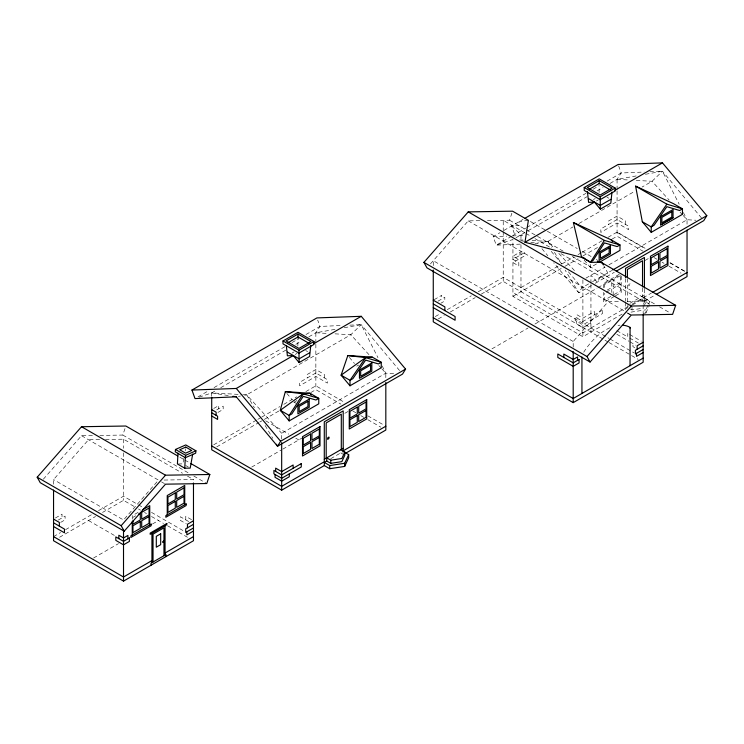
<?xml version="1.0" encoding="UTF-8"?>
<svg xmlns="http://www.w3.org/2000/svg" width="744" height="744" viewBox="0 0 744 744"><rect width="100%" height="100%" fill="white"/><g stroke="black" fill="none" stroke-linecap="round" stroke-linejoin="round"><path stroke-width="0.56" stroke-dasharray="3.72 2.79" d="M297.86 346.007L297.991 338.092M599.087 192.575L599.19 185.795M183.824 458.471L182.857 463.884L178.504 463.949M185.172 450.892L185.554 448.734M99.882 435.417L122.807 435.054L125.187 428.023M487.432 220.559L509.519 220.215L511.9 213.184M643.495 304.129L646.034 298.651L641.988 296.317L641.988 299.469L646.034 301.813L643.923 306.379M643.588 313.336L645.885 312.982L645.885 309.829L648.108 305.049M648.545 304.091L649.884 301.218L649.884 304.37L644.425 301.218L644.425 298.065L631.963 305.254M645.885 312.982L649.438 305.328M588.634 283.892L581.836 287.816L578.776 292.801L553.722 262.799M600.296 277.159L597.237 282.153L590.941 275.233L590.941 283.352M308.844 336.837L315.856 332.791L319.976 326.43L317.679 320.041M610.061 183.405L617.074 179.36L621.194 172.999L618.134 164.48M43.319 479.229L81.533 435.705L94.144 435.5M53.549 484.232L53.549 479.582L88.527 439.741L100.942 439.546M430.469 263.887L468.246 220.866L480.661 220.67M573.196 347.113L573.196 341.496L608.174 301.655L620.589 301.459M399.575 370.558L361.249 324.663L350.833 334.716L246.701 394.841L244.618 395.231M701.527 218.011L662.467 171.232L652.051 181.285L642.044 187.07M198.016 396.85L209.008 390.498M214.002 387.615L284.989 346.63M291.983 342.593L298.976 338.557M305.979 334.512L319.976 326.43L341.756 325.5M199.187 397.166L211.715 392.916L215.723 390.6M220.726 387.708L285.817 350.136M295.824 344.351L300.836 341.459M520.307 244.116L496.229 245.148L493.17 236.62L499.968 232.695M503.855 230.454L523.069 219.359M292.141 353.037L294.047 351.931M295.145 354.479L297.061 353.372M511.77 236.173L496.229 245.148L512.932 239.484L512.932 296.344L582.896 336.734L624.523 312.703M512.746 235.615L525.738 228.11M526.743 227.534L586.021 193.3M593.061 189.246L599.087 185.758M607.123 181.118L621.194 172.999L644.118 172.022M213.714 408.484L218.699 405.601L218.699 408.763M216.699 409.907L223.172 406.178L223.172 409.405L217.443 412.715M515.955 237.736L526.985 231.375M527.98 230.789L587.044 196.695M597.051 190.92L603.059 187.451M593.359 199.597L595.265 198.499M596.363 201.038L598.278 199.941M55.428 517.991L62.012 514.188L62.012 517.908M434.208 299.655L441.731 295.312L441.731 299.023M58.255 520.075L65.091 516.122L65.091 519.842L60.283 522.623M437.965 301.199L444.81 297.247L444.81 300.967L440.959 303.189M535.215 243.474L547.919 241.409L572.954 226.957M578.962 223.488L635.032 191.115M53.549 536.61L60.543 532.564M65.546 529.682L92.526 514.104M98.524 510.635L123.513 496.211L137.5 504.293M435.268 316.572L440.262 313.689M447.256 309.653L471.25 295.805M478.243 291.76L503.232 277.335L609.02 338.408M213.723 444.791L256.773 419.932M257.777 419.356L260.781 417.617M261.786 417.04L279.809 406.633M283.808 404.327L296.828 396.803M305.84 391.604L315.856 385.82L344.835 402.56M59.548 537.261L95.53 516.494M102.523 512.449L123.513 500.331L134.506 506.683M216.727 446.884L258.782 422.611M259.777 422.025L261.786 420.872M278.805 411.041L263.785 419.718L288.774 434.143M293.824 402.374L297.833 400.058M310.843 392.544L315.856 389.651L340.836 404.085M356.72 366.16L358.673 365.034M438.263 318.962L444.261 315.502M450.26 312.043L475.239 297.609M481.238 294.15L503.232 281.455L603.998 339.636M520.977 287.584L558.009 266.203M562.018 263.887L574.024 256.95M578.032 254.643L581.036 252.904M582.041 252.328L602.054 240.768M608.062 237.299L617.074 232.1L645.057 248.263M138.086 512.374L132.255 515.741L132.255 519.154M512.932 296.344L564.017 266.854M565.021 266.278L578.032 258.763M583.036 255.871L598.055 247.203M612.07 239.112L617.074 236.22L643.058 251.221M132.953 517.359L135.715 515.769M281.678 439.109L281.678 433.306L385.82 373.181L394.729 373.665M584.152 260.028L590.401 267.468L597.683 263.264M93.53 558.037L118.519 543.613M152.501 523.99L158.491 520.53M251.704 467.083L281.743 449.739M282.748 449.162L301.766 438.179M344.825 413.32L349.829 410.428M585.919 278.135L604.956 267.143M608.955 264.827L687.038 219.75L695.947 220.233M592.522 281.651L611.735 270.556M591.406 285.519L578.776 292.801L565.133 270.072M595.293 283.269L614.312 272.285M619.278 274.285L603.728 283.259L603.728 287.798M491.989 348.834L527.942 328.076M534.936 324.04L596.995 288.207M597.999 287.63L619.017 275.494M645.048 260.465L649.047 258.149M607.178 290.104L611.773 287.454L611.773 280.627L604.426 284.868L604.426 288.281M606.267 292.252L611.773 289.072L611.773 292.476M610.852 296.419L604.426 300.13L604.426 293.313M614.088 294.55L620.515 290.839L620.515 284.022L613.177 288.263L613.177 295.08M330.745 458.685L343.207 451.487M614.414 296.382L603.728 302.557L603.728 292.336M615.39 295.824L621.221 292.457L621.221 275.429M629.954 303.264L644.425 294.903M590.941 327.974L630.959 304.873M631.963 304.296L651.363 293.089M590.941 328.262L582.896 332.903L512.932 292.513M627.945 307.57L625.509 308.983L625.509 311.085M644.425 301.218L654.329 295.498M601.729 276.331L605.346 275.54L607.727 272.862L603.886 265.924M238.368 396.422L240.452 396.022M617.074 189.692L617.074 179.36L636.362 175.91M645.439 174.282L662.467 171.232L679.198 204.265M315.856 343.124L315.856 332.791L335.144 329.341M344.221 327.713L361.249 324.663L377.971 357.697M630.382 308.974L632 309.913L643.076 308.193M630.968 312.136L645.885 309.829M528.249 220.317L519.061 221.675L519.154 225.776L513.062 225.134L512.942 225.925L511.621 225.971L514.681 234.49M649.856 171.771L662.467 171.232M349.782 325.156L361.249 324.663M493.17 236.62L506.766 236.136M512.43 235.932L524.901 235.476M627.359 301.348L643.16 301.097L643.16 313.68M105.453 439.472L123.513 439.192L182.485 473.24M164.136 480.047L193.477 479.582L193.477 481.87M617.074 179.36L629.48 180.039M636.25 180.42L652.051 181.285L669.154 200.09M519.703 239.856L523.097 240.042M532.118 240.535L547.919 241.409L554.141 248.245M315.856 332.791L328.262 333.479M335.033 333.851L350.833 334.716L369.489 355.232M211.715 396.254L211.715 392.916L242.191 394.59M243.316 394.655L246.701 394.841L281.678 433.306M520.754 240.721L524.101 241.251M530.807 242.321L537.503 243.381M211.715 392.916L228.473 395.576M606.909 197.095L608.862 198.23M670.046 262.688L685.038 271.337M617.074 232.388L645.057 248.552M670.046 262.976L685.038 271.625M654.05 257.573L657.054 259.303M662.048 262.186L664.048 263.348M669.042 266.231L681.039 273.15M530.379 221.452L546.347 230.677M547.342 231.254L577.288 248.543M582.282 251.416L591.257 256.606M596.251 259.489L598.25 260.642M509.519 220.215L525.162 229.245M526.166 229.822L563.255 251.23M572.276 256.447L654.534 303.943M659.556 306.835L670.595 313.215M524.966 232.863L503.232 220.308L503.232 230.575M525.962 233.439L530.974 236.332M534.983 238.647L550.002 247.315M561.023 253.676L643.16 301.097M468.246 220.866L626.513 312.238M627.471 312.796L631.331 315.019M627.332 313.187L630.968 315.289M629.684 334.502L641.235 341.171M616.85 330.652L627.769 336.948L627.769 333.396M629.684 338.064L638.343 343.058M616.85 334.288L628.922 341.254M629.926 341.831L635.729 345.179M634.799 347.718L632.939 346.648L632.939 343.579M610.015 338.994L634.121 352.907M605.002 340.213L608.015 341.952M609.02 342.528L638.138 359.343M573.196 341.496L433.268 260.707L433.268 266.51M305.691 350.526L307.644 351.661M367.824 415.831L383.82 425.066M352.833 411.004L355.827 412.734M360.831 415.626L363.825 417.356M367.824 419.663L380.816 427.168M294.243 402.234L296.224 403.378M340.771 452.901L343.207 454.305M295.768 438.179L298.762 439.909M179.843 457.179L183.842 459.485M184.838 460.062L189.832 462.954M185.619 465.474L188.372 467.065M122.807 435.054L188.771 473.138M193.775 476.021L205.763 482.949M187.479 476.123L193.477 479.582M81.533 435.705L158.491 480.131L123.513 519.972L53.549 479.582M161.495 481.87L164.489 483.6M191.552 519.656L185.777 516.327L185.777 519.879M188.669 521.544L180.327 516.727L180.327 520.363L186.353 523.85M138.505 504.869L143.499 507.752M151.497 512.374L184.484 531.411M138.505 508.989L140.504 510.142M144.503 512.449L146.503 513.602M151.497 516.494L163.494 523.413M167.493 525.72L187.479 537.261M88.527 520.53L114.52 535.531M511.621 225.971L520.977 234.834L520.977 240.358M680.035 212.059L682.369 214.625M683.15 215.481L687.038 219.75L687.038 225.488M558.8 253.379L575.131 271.327M378.817 365.49L381.151 368.057M381.932 368.912L385.82 373.181L385.82 378.947M551.22 251.351L561.674 263.804M568.397 271.811L581.836 287.816M349.299 357.325L354.497 363.509M286.821 393.399L292.02 399.584M541.93 248.673L547.826 255.741M547.919 241.409L551.481 247.334M554.447 252.281L561.571 264.139M246.701 394.841L254.411 407.693M265.097 425.484L272.816 438.328M683.373 212.524L687.038 219.75M382.156 365.955L385.82 373.181M646.034 298.651L646.034 301.804M644.425 289.23L644.425 297.386M642.528 288.04L642.528 295.991M632 306.761L632 309.904M627.945 304.417L627.945 306.612M627.415 278.572L627.415 302.445M625.537 224.428L625.537 220.977L617.074 216.085L608.425 221.08L608.425 224.53M625.509 278.591L625.509 301.283M625.509 302.417L625.509 308.016M617.074 190.836L617.074 236.22M594.354 314.87L594.354 311.559L582.896 318.172L576.879 314.703L576.879 318.004M590.941 284.515L590.941 332.094M590.504 320.469L590.504 323.324L582.896 327.713L576.256 323.882L576.256 321.027M590.401 264.399L590.401 267.468M582.896 279.874L582.896 336.734M520.977 244.776L520.977 291.704M519.917 255.322L519.917 252.169L512.932 256.196L517.34 258.745L517.34 261.897M503.232 231.719L503.232 281.455M324.319 377.859L324.319 374.409L315.856 369.517L307.207 374.511L307.207 377.961M315.856 344.267L315.856 389.651M123.513 439.192L123.513 448.316M123.513 452.873L123.513 500.331M583.715 352.219A48.109 27.779 -60 0 1 609.941 327.76M617.985 325.379A48.109 27.779 -60 0 1 620.05 325.175M315.856 372.977L299.609 382.351L299.609 385.811L315.856 376.427L327.397 383.095L327.397 379.635L315.856 372.977M524.39 252.737L512.932 259.358L518.81 262.744L518.81 265.98L512.932 262.586L524.39 255.973L524.39 252.737M617.074 219.545L600.827 228.92L600.827 232.379L617.074 222.995L628.615 229.663L628.615 226.204L617.074 219.545M620.533 275.578L613.158 279.828L613.158 286.673L620.533 282.413L620.533 275.578M630.094 283.762L628.838 284.487L628.838 285.947L630.094 285.212L630.094 283.762M602.482 310.174L582.896 321.482L575.131 317L575.131 320.376L582.896 324.858L602.482 313.559L602.482 310.174"/><path stroke-width="1.12" d="M177.974 453.124L177.416 463.968L184.763 468.209L190.204 468.125L192.705 454.054M184.763 468.209L185.312 457.365M175.472 449.46L175.24 451.841L185.377 457.69L195.691 453.17L195.923 450.79L185.777 444.931L175.472 449.46L185.619 455.309L195.923 450.79M185.377 457.69L185.619 455.309M630.038 328.113L630.084 327.388L630.038 365.695M584.254 258.131L524.976 242.265L528.38 220.298L512.579 211.184L468.246 211.882L423.913 262.372L426.972 267.868L590.057 362.03L631.331 315.019L672.604 314.368L675.664 305.338L600.241 261.795M286.375 345.923L287.37 355.79L293.238 355.576L299.107 362.57L309.606 356.506L310.769 345.476M587.425 191.459L588.588 202.359L594.456 202.145L600.324 209.129L610.824 203.075L611.986 192.036M285.343 391.632L280.283 410.297L289.183 420.899L318.767 403.825L318.767 398.356L309.867 393.213L285.343 391.632L303.152 393.836L318.767 398.356L315.912 400.012L303.208 396.329L291.853 413.897L289.183 415.44L280.283 410.297L303.152 393.836L309.867 393.213L311.345 394.98M190.836 463.531L209.827 474.495L206.767 483.526L165.494 484.177L124.22 531.179L40.26 482.707L37.2 477.211L81.533 426.721L125.866 426.024L177.844 456.026M347.82 355.558L341.105 375.181L350.006 385.783L381.254 367.75L381.254 362.282L372.344 357.148L347.82 355.558L365.63 357.604L381.254 362.282L378.389 363.937L365.63 360.105L352.87 378.668L350.006 380.324L341.105 375.181L365.63 357.604L372.344 357.148M340.771 449.748L344.816 452.082L341.849 458.481L330.782 460.192L326.728 457.848L326.728 461.001L324.291 462.415L324.291 465.567L281.678 490.166L211.715 449.776L211.715 397.37M324.291 465.567L329.75 468.72L344.667 466.414L344.667 463.261L348.666 454.649L343.207 451.496M344.667 466.414L348.666 457.802L348.666 454.649M236.285 396.812L195.012 398.579L191.952 390.051L316.916 317.911L361.249 316.312L405.582 369.098L280.618 441.248L277.558 446.242L236.285 396.812L232.937 396.282M405.582 369.098L402.523 374.093L277.558 446.242L276.377 444.261M525.069 218.206L618.134 164.48L662.467 162.88L706.8 215.667L703.74 220.661L616.32 271.132M303.152 393.836L289.183 415.44L289.183 420.899M581.501 256.866L590.401 262.009L593.07 260.465L604.426 242.897L617.129 246.571L619.985 244.925L604.37 240.405L590.401 262.353L599.506 262.214L619.985 250.384L619.985 244.925L611.084 239.782L573.391 222.521L581.501 256.866L590.401 262.353M365.63 357.604L350.006 380.324L350.006 385.783M642.323 221.749L651.233 226.892L654.088 225.237L666.847 206.674L679.616 210.506L682.471 208.85L666.847 204.163L651.233 226.892L651.233 232.351L682.471 214.319L682.471 208.85L673.562 203.707L635.599 186.13L642.323 221.749L651.233 232.351M124.22 531.179L121.16 525.683L165.494 475.193L209.827 474.495M590.057 362.03L586.997 356.534L631.331 306.035L675.664 305.338M282.999 340.957L298.009 332.298L313.968 341.515L313.968 344.426L298.967 353.084L282.999 343.868L282.999 340.957L298.967 350.182L313.968 341.515M298.009 334.056L286.04 340.957L298.967 348.425L310.936 341.515L298.009 334.056L298.009 336.967L308.946 343.282M288.03 342.714L298.009 336.967M191.952 390.051L236.285 388.461L293.238 355.576M313.652 343.793L361.249 316.312M584.217 187.525L599.227 178.867L615.195 188.083L615.195 190.994L600.185 199.652L584.217 190.436L584.217 187.525L600.185 196.751L615.195 188.083M599.227 180.625L587.258 187.525L600.185 194.993L612.154 188.083L599.227 180.625L599.227 183.526L610.164 189.841M589.257 189.283L599.227 183.526M309.606 352.786L299.107 358.85L287.37 352.07M524.976 242.265L594.456 202.145M614.87 190.362L662.467 162.88M610.824 199.355L600.324 205.418L588.588 198.639M142.95 509.575L149.749 505.65L149.749 524.948M138.468 514.178L140.3 513.118L140.3 519.944L132.953 524.185L132.953 520.772M660.663 224.911L673.032 217.769L673.032 209.51L660.663 216.653L660.663 224.911L673.032 217.778M612.731 269.979L706.8 215.667M193.477 520.763L187.46 524.241L187.46 527.794M193.477 524.325L185.712 528.807L185.712 532.444L193.477 527.961M193.477 531.03L186.837 534.862L186.837 531.793M324.291 459.253L343.207 448.334M151.934 560.595L123.513 577L53.549 536.61M165.056 553.015L193.477 536.61M385.82 426.219L343.207 450.817L343.207 410.902L324.291 421.82L324.291 461.736L281.678 486.334L211.715 445.944M53.549 490.036L53.549 540.73L123.513 581.12L193.477 540.73L193.477 483.014M345.188 453.505L385.82 430.051L385.82 382.407M652.349 292.522L687.038 272.499M656.31 294.354L687.038 276.619L687.038 230.073M643.16 342.287L637.143 345.755L637.143 349.308M643.16 345.839L635.395 350.322L635.395 353.958L643.16 349.475M643.16 352.544L636.511 356.376L636.511 353.307M643.16 358.124L573.196 398.514L433.268 317.725M433.268 269.998L433.268 321.845L573.196 402.634L643.16 362.244L643.16 314.824M326.728 461.001L330.782 463.354L341.849 461.633L344.816 455.235L344.816 452.082M324.291 462.415L329.75 465.567L344.667 463.261M597.33 261.628L602.24 262.948L603.337 264.929M635.599 186.13L666.847 204.163M573.391 222.521L604.37 240.405M468.246 211.882L631.331 306.035M423.913 262.372L586.997 356.534M433.268 300.195L444.875 306.9L444.875 310.62M433.268 303.915L455.096 316.516L455.096 320.236L433.268 307.625M211.715 409.628L216.123 412.176L216.123 415.329M211.715 412.79L217.592 416.184L217.592 419.411L211.715 416.017M81.533 426.721L165.494 475.193M37.2 477.211L121.16 525.683M53.549 519.07L59.353 522.428L59.353 526.148M53.549 522.79L64.458 529.096L64.458 532.806L53.549 526.51M611.084 239.782L612.563 241.549M236.285 388.461L280.618 441.248M600.213 198.974L600.324 209.129M298.986 352.405L299.107 362.57M644.425 288.095L644.425 257.471L625.509 268.379L625.509 277.456M642.528 286.905L642.528 260.753L627.415 269.477L627.415 277.438M600.185 196.751L600.185 199.652M581.938 357.027L581.938 393.464M577.604 360.319L577.604 356.925L573.196 359.473L563.822 354.06L563.822 357.446M573.196 351.605L573.196 402.634M341.301 449.432L341.301 414.185L326.197 422.908L326.197 458.155M330.782 460.192L330.782 463.345M329.75 465.567L329.75 468.72M298.967 350.182L298.967 353.084M293.136 468.302L293.136 464.991L281.678 471.603L275.661 468.134L275.661 471.436M289.286 473.909L289.286 476.764L281.678 481.145L275.038 477.313L275.038 474.458M281.678 442.596L281.678 490.166M184.735 504.748L184.735 485.451L167.242 495.551L167.242 514.848M165.958 556.614L165.958 554.55L151.023 563.171L151.023 565.235M165.056 525.729L165.056 555.08M163.959 555.712L163.959 527.803L153.032 534.118L153.032 562.018M151.934 533.299L151.934 562.65M132.255 521.423L132.255 535.048M127.922 538.805L127.922 535.41L123.513 537.949L118.826 535.243L118.826 538.637M123.513 530.091L123.513 581.12M623.016 325.221A48.109 27.779 -60 0 1 630.019 327.379M309.225 399.1L297.907 405.638L297.907 413.869L309.225 407.331L309.225 399.1M371.814 362.942L359.445 370.084L359.445 378.343L371.814 371.2L371.814 362.942M307.951 401.314L299.181 406.373L299.181 411.655L307.951 406.587L307.951 401.314M370.586 365.072L360.673 370.8L360.673 376.222L370.586 370.503L370.586 365.072M149.06 508.059L141.685 512.318L141.685 519.154L149.06 514.904L149.06 508.059M175.286 492.919L167.939 497.159L167.939 503.986L175.286 499.745L175.286 492.919M184.028 487.878L176.681 492.119L176.681 498.936L184.028 494.695L184.028 487.878M610.443 245.669L599.125 252.207L599.125 260.428L610.443 253.89L610.443 245.669M671.804 211.64L661.89 217.36L661.89 222.791L671.804 217.071L671.804 211.64M609.169 247.882L600.399 252.941L600.399 258.224L609.169 253.155L609.169 247.882M140.3 521.553L132.953 525.794L132.953 532.62L140.3 528.38L140.3 521.553M149.051 516.503L141.704 520.744L141.704 527.57L149.051 523.33L149.051 516.503M175.286 501.363L167.939 505.604L167.939 512.421L175.286 508.18L175.286 501.363M184.028 496.313L176.681 500.554L176.681 507.371L184.028 503.13L184.028 496.313M320.004 426.591L302.51 436.691L302.51 455.988L320.004 445.889L320.004 426.591M366.736 399.612L349.243 409.712L349.243 429.009L366.736 418.909L366.736 399.612M151.144 524.139L130.86 535.847L130.86 537.466L151.144 525.757L151.144 524.139M186.13 503.939L165.838 515.657L165.838 517.266L186.13 505.557L186.13 503.939M129.391 537.949L123.513 541.344L115.813 536.908L115.813 540.376L123.513 544.822L129.391 541.427L129.391 537.949M310.555 434.068L303.208 438.309L303.208 445.126L310.555 440.885L310.555 434.068M319.316 429.009L311.941 433.268L311.941 440.104L319.316 435.844L319.316 429.009M357.287 407.08L349.94 411.32L349.94 418.147L357.287 413.906L357.287 407.08M366.039 402.03L358.692 406.271L358.692 413.097L366.039 408.856L366.039 402.03M166.805 523.497L150.186 533.085L150.186 534.313L166.805 524.715L166.805 523.497M310.555 442.503L303.208 446.744L303.208 453.561L310.555 449.32L310.555 442.503M319.297 437.453L311.95 441.694L311.95 448.511L319.297 444.27L319.297 437.453M357.287 415.515L349.94 419.765L349.94 426.582L357.287 422.341L357.287 415.515M366.039 410.474L358.692 414.715L358.692 421.532L366.039 417.291L366.039 410.474M160.676 533.811L156.305 536.331L156.305 547.203L160.676 544.673L160.676 533.811M328.876 437.193L327.62 437.918L327.62 439.379L328.876 438.653L328.876 437.193M667.954 246.18L650.461 256.271L650.461 275.568L667.954 265.478L667.954 246.18M658.505 253.648L651.167 257.889L651.167 264.715L658.505 260.474L658.505 253.648M667.256 248.598L659.909 252.839L659.909 259.665L667.256 255.424L667.256 248.598M163.745 541.074L162.769 541.632L162.769 542.441L163.745 541.883L163.745 541.074M301.255 463.614L281.678 474.914L273.913 470.431L273.913 473.807L281.678 478.29L301.255 466.99L301.255 463.614M658.505 262.083L651.167 266.324L651.167 273.15L658.505 268.909L658.505 262.083M667.256 257.033L659.909 261.274L659.909 268.1L667.256 263.86L667.256 257.033M579.074 359.473L573.196 362.858L557.805 353.977L557.805 357.446L573.196 366.336L579.074 362.942L579.074 359.473M185.795 447.079L179.695 449.757L185.6 453.161L191.701 450.492L185.795 447.079"/></g></svg>
